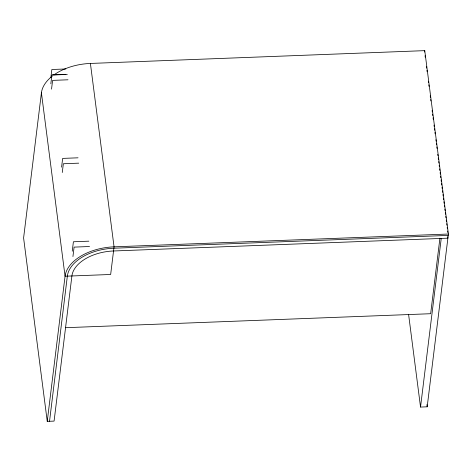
<?xml version="1.0" encoding="UTF-8"?>
<svg xmlns="http://www.w3.org/2000/svg" width="472" height="472" viewBox="0 0 472 472"><rect width="100%" height="100%" fill="white"/><g stroke="black" fill="none" stroke-linecap="round" stroke-linejoin="round"><path stroke-width="0.71" d="M52.121 76.252A45.961 27.293 -7.3 0 0 41.418 92.831L23.6 237.971L47.247 421.36L54.085 421.101L71.903 275.961A39.07 23.199 -7.3 0 1 113.545 250.98L447.893 238.177L447.704 236.714M50.864 77.508L51.849 69.502L65.826 68.971M50.84 83.786L51.914 75.03L67.307 74.446M51.531 89.137L52.604 80.382L67.998 79.792M61.584 167.153L62.664 158.397L78.039 157.813M62.274 172.504L63.354 163.749L78.73 163.159M47.247 421.36L65.065 276.226L41.418 92.831M49.525 421.272L67.343 276.138A43.666 25.93 -7.3 0 1 113.882 248.213L448.229 235.41M72.251 251.21L73.408 241.764L88.86 241.174M72.942 256.556L74.098 247.116L89.55 246.52M424.588 52.02L424.753 50.64L90.406 63.443A45.961 27.293 -7.3 0 0 54.05 74.812M439.928 238.165L430.653 313.715L65.673 327.692M424.753 50.64L448.4 234.029L427.184 406.811L420.534 407.065L441.243 238.431M52.539 74.853L65.779 74.346M448.4 234.029L114.053 246.832A45.961 27.293 -7.3 0 0 65.065 276.226L110.66 274.48L114.053 246.832L90.406 63.443M425.06 55.672L425.242 57.136M426.47 66.635L426.658 68.092M426.942 70.287L427.13 71.75M428.352 81.243L428.541 82.706M428.824 84.901L429.013 86.358M430.24 95.857L430.429 97.32M430.712 99.509L430.895 100.973M432.122 110.472L432.311 111.935M432.594 114.124L432.783 115.587M433.066 117.776L433.255 119.239M434.004 125.086L434.193 126.543M434.476 128.738L434.665 130.201M434.948 132.39L435.137 133.853M435.892 139.694L436.081 141.157M436.358 143.352L436.547 144.81M436.83 147.004L437.019 148.462M437.774 154.309L437.963 155.772M438.246 157.961L438.435 159.424M438.718 161.619L438.907 163.076M439.184 165.271L439.373 166.728M439.656 168.923L439.845 170.386M440.128 172.575L440.317 174.038M440.6 176.227L440.789 177.69M441.072 179.879L441.261 181.342M441.544 183.537L441.733 184.994M442.01 187.189L442.199 188.653M442.482 190.841L442.671 192.305M442.954 194.493L443.143 195.957M443.426 198.146L443.615 199.609M443.898 201.804L444.087 203.261M444.37 205.456L444.559 206.913M444.836 209.108L445.025 210.571M445.308 212.76L445.497 214.223M445.78 216.412L445.969 217.875M446.252 220.064L446.441 221.527M446.724 223.722L446.913 225.179M447.196 227.374L447.385 228.837M447.662 231.026L447.851 232.489M426.9 404.622L427.184 406.811M408.575 314.275L420.534 407.065"/></g></svg>
